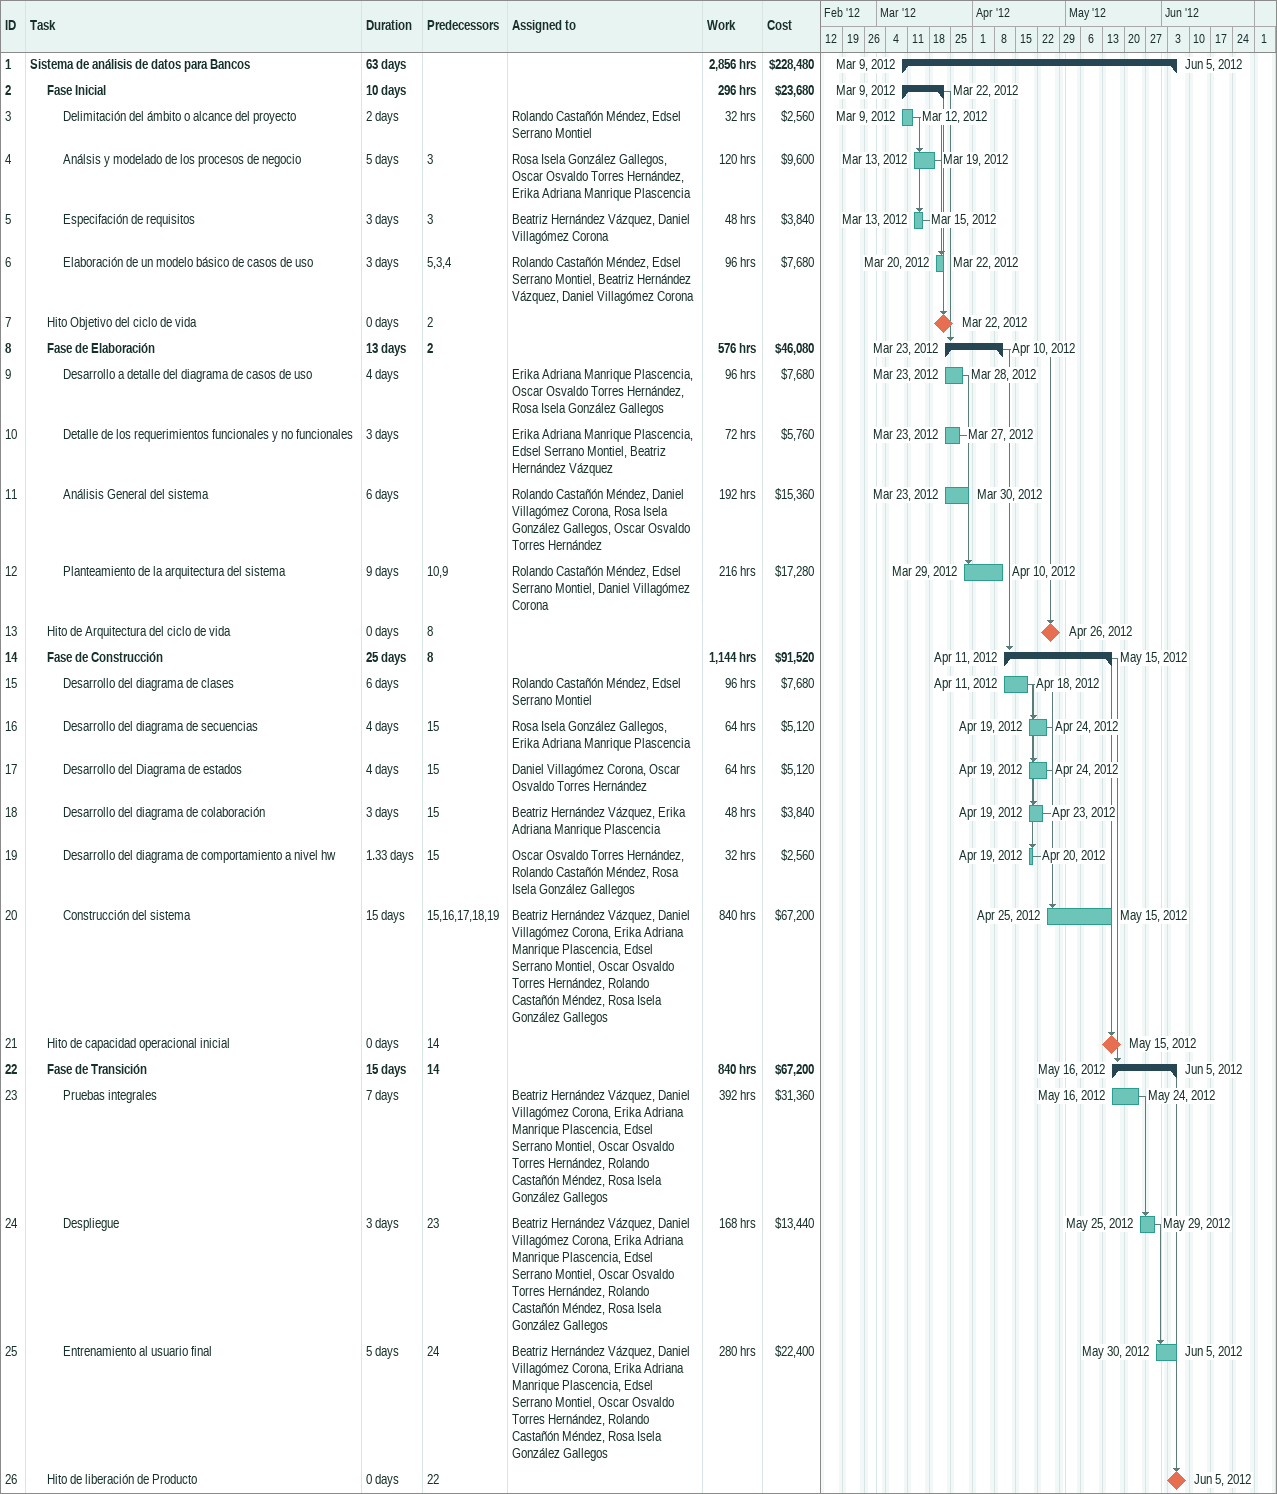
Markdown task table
| ID | Level | Task | Duration | Start | Finish | Predecessors | Resources | Work (h) | Cost ($) |
|---|---|---|---|---|---|---|---|---|---|
| 1 | 1 | **Sistema de análisis de datos para Bancos** | 63d | 2012-03-09 | 2012-06-05 |  |  | 2856 | 228480 |
| 2 | 2 | **Fase Inicial** | 10d | 2012-03-09 | 2012-03-22 |  |  | 296 | 23680 |
| 3 | 3 | Delimitación del ámbito o alcance del proyecto | 2d | 2012-03-09 | 2012-03-12 |  | Rolando Castañón Méndez, Edsel Serrano Montiel | 32 | 2560 |
| 4 | 3 | Análsis y modelado de los procesos de negocio | 5d | 2012-03-13 | 2012-03-19 | 3 | Rosa Isela González Gallegos, Oscar Osvaldo Torres Hernández, Erika Adriana Manrique Plascencia | 120 | 9600 |
| 5 | 3 | Especifación de requisitos | 3d | 2012-03-13 | 2012-03-15 | 3 | Beatriz Hernández Vázquez, Daniel Villagómez Corona | 48 | 3840 |
| 6 | 3 | Elaboración de un modelo básico de casos de uso | 3d | 2012-03-20 | 2012-03-22 | 5, 3, 4 | Rolando Castañón Méndez, Edsel Serrano Montiel, Beatriz Hernández Vázquez, Daniel Villagómez Corona | 96 | 7680 |
| 7 | 2 | Hito Objetivo del ciclo de vida | 0d | 2012-03-22 | 2012-03-22 | 2 |  |  |  |
| 8 | 2 | **Fase de Elaboración** | 13d | 2012-03-23 | 2012-04-10 | 2 |  | 576 | 46080 |
| 9 | 3 | Desarrollo a detalle del diagrama de casos de uso | 4d | 2012-03-23 | 2012-03-28 |  | Erika Adriana Manrique Plascencia, Oscar Osvaldo Torres Hernández, Rosa Isela González Gallegos | 96 | 7680 |
| 10 | 3 | Detalle de los requerimientos funcionales y no funcionales | 3d | 2012-03-23 | 2012-03-27 |  | Erika Adriana Manrique Plascencia, Edsel Serrano Montiel, Beatriz Hernández Vázquez | 72 | 5760 |
| 11 | 3 | Análisis General del sistema | 6d | 2012-03-23 | 2012-03-30 |  | Rolando Castañón Méndez, Daniel Villagómez Corona, Rosa Isela González Gallegos, Oscar Osvaldo Torres Hernández | 192 | 15360 |
| 12 | 3 | Planteamiento de la arquitectura del sistema | 9d | 2012-03-29 | 2012-04-10 | 10, 9 | Rolando Castañón Méndez, Edsel Serrano Montiel, Daniel Villagómez Corona | 216 | 17280 |
| 13 | 2 | Hito de Arquitectura del ciclo de vida | 0d | 2012-04-26 | 2012-04-26 | 8 |  |  |  |
| 14 | 2 | **Fase de Construcción** | 25d | 2012-04-11 | 2012-05-15 | 8 |  | 1144 | 91520 |
| 15 | 3 | Desarrollo del diagrama de clases | 6d | 2012-04-11 | 2012-04-18 |  | Rolando Castañón Méndez, Edsel Serrano Montiel | 96 | 7680 |
| 16 | 3 | Desarrollo del diagrama de secuencias | 4d | 2012-04-19 | 2012-04-24 | 15 | Rosa Isela González Gallegos, Erika Adriana Manrique Plascencia | 64 | 5120 |
| 17 | 3 | Desarrollo del Diagrama de estados | 4d | 2012-04-19 | 2012-04-24 | 15 | Daniel Villagómez Corona, Oscar Osvaldo Torres Hernández | 64 | 5120 |
| 18 | 3 | Desarrollo del diagrama de colaboración | 3d | 2012-04-19 | 2012-04-23 | 15 | Beatriz Hernández Vázquez, Erika Adriana Manrique Plascencia | 48 | 3840 |
| 19 | 3 | Desarrollo del diagrama de comportamiento a nivel hw | 1.33d | 2012-04-19 | 2012-04-20 | 15 | Oscar Osvaldo Torres Hernández, Rolando Castañón Méndez, Rosa Isela González Gallegos | 32 | 2560 |
| 20 | 3 | Construcción del sistema | 15d | 2012-04-25 | 2012-05-15 | 15, 16, 17, 18, 19 | Beatriz Hernández Vázquez, Daniel Villagómez Corona, Erika Adriana Manrique Plascencia, Edsel Serrano Montiel, Oscar Osvaldo Torres Hernández, Rolando Castañón Méndez, Rosa Isela González Gallegos | 840 | 67200 |
| 21 | 2 | Hito de capacidad operacional inicial | 0d | 2012-05-15 | 2012-05-15 | 14 |  |  |  |
| 22 | 2 | **Fase de Transición** | 15d | 2012-05-16 | 2012-06-05 | 14 |  | 840 | 67200 |
| 23 | 3 | Pruebas integrales | 7d | 2012-05-16 | 2012-05-24 |  | Beatriz Hernández Vázquez, Daniel Villagómez Corona, Erika Adriana Manrique Plascencia, Edsel Serrano Montiel, Oscar Osvaldo Torres Hernández, Rolando Castañón Méndez, Rosa Isela González Gallegos | 392 | 31360 |
| 24 | 3 | Despliegue | 3d | 2012-05-25 | 2012-05-29 | 23 | Beatriz Hernández Vázquez, Daniel Villagómez Corona, Erika Adriana Manrique Plascencia, Edsel Serrano Montiel, Oscar Osvaldo Torres Hernández, Rolando Castañón Méndez, Rosa Isela González Gallegos | 168 | 13440 |
| 25 | 3 | Entrenamiento al usuario final | 5d | 2012-05-30 | 2012-06-05 | 24 | Beatriz Hernández Vázquez, Daniel Villagómez Corona, Erika Adriana Manrique Plascencia, Edsel Serrano Montiel, Oscar Osvaldo Torres Hernández, Rolando Castañón Méndez, Rosa Isela González Gallegos | 280 | 22400 |
| 26 | 2 | Hito de liberación de Producto | 0d | 2012-06-05 | 2012-06-05 | 22 |  |  |  |
